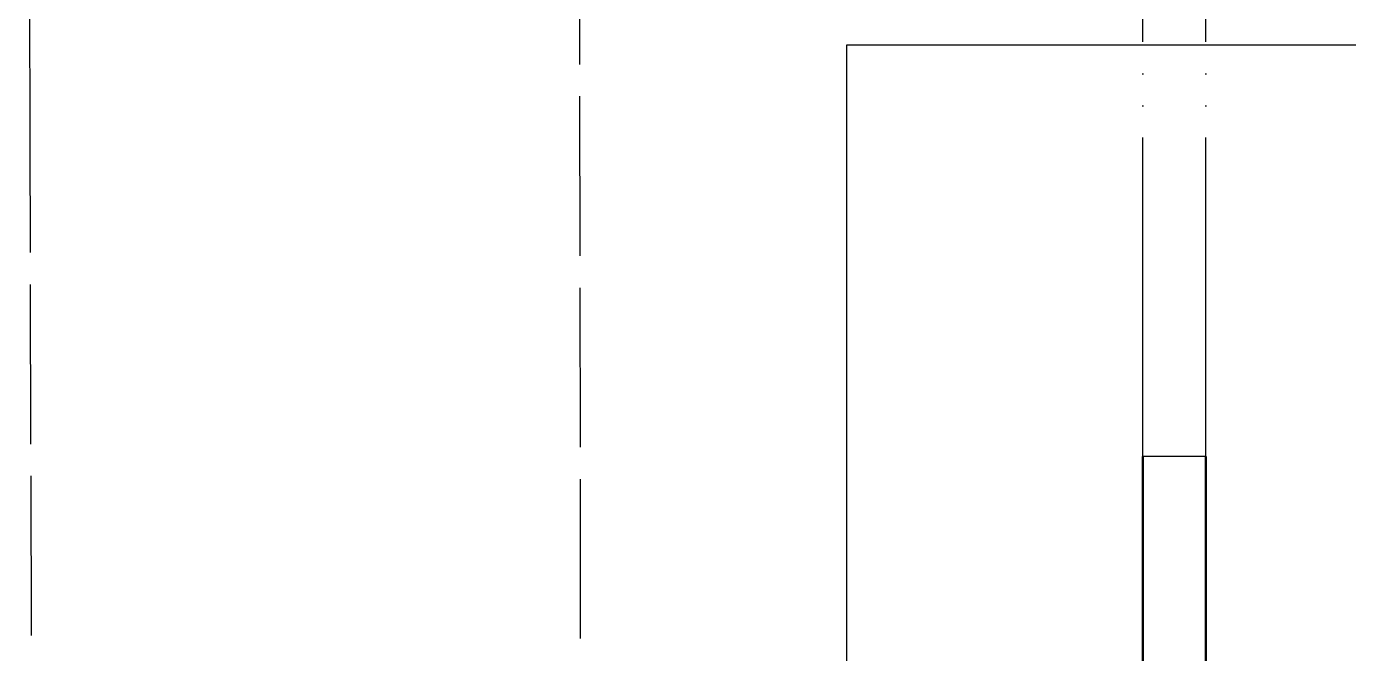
# Model space of a CAD drawing. Header units: millimetres. Extents: x 44692 to 333458, y -26854 to 14445.
# Drawn here: x 153112 to 155217, y -8943 to -7944 of the extents above; entities that cross this region are included whole.
import ezdxf

# ---------------------------------------------------------------- set-up
doc = ezdxf.new("R2010")
doc.units = ezdxf.units.MM
doc.header["$LTSCALE"] = 100
doc.linetypes.add('DASHEDX2', pattern=[3.048, 2.54, -0.508])
doc.linetypes.add('DIVIDEX2', pattern=[6.604, 5.08, -0.508, 0, -0.508, 0, -0.508])
for name, color, linetype in [('Area circulacion', 50, 'DASHEDX2'), ('Area proceso', 90, 'DASHEDX2'), ('Flujo linea B', 160, 'Continuous'), ('Puertas', 43, 'DIVIDEX2')]:
    doc.layers.add(name, color=color, linetype=linetype)
doc.layers.add('Paredes', color=7, linetype='Continuous', lineweight=50)

msp = doc.modelspace()

# ---------------------------------------------------------------- linework, layer by layer
at = {"layer": 'Area circulacion'}
msp.add_line((153989.94, -5921.917), (153994, -8967.563), dxfattribs=at)
at = {"layer": 'Area proceso', "linetype": 'DASHEDX2'}
for p, q in [((153117.846, -8123.239), (153111.841, -6114.23)), ((153122.814, -10133.233), (153117.846, -8123.239))]:
    msp.add_line(p, q, dxfattribs=at)
at = {"layer": 'Flujo linea B'}
for p, q in [((157300.484, -7974.101), (154418.115, -7974.101)), ((154418.115, -7974.101), (154418.115, -9779.85))]:
    msp.add_line(p, q, dxfattribs=at)
at = {"layer": 'Paredes'}
for p, q in [((154889.94, -10371.917), (154889.94, -8629.274)), ((154989.94, -8629.274), (154989.94, -10371.917))]:
    msp.add_line(p, q, dxfattribs=at)
at = {"layer": 'Puertas'}
for p, q in [((154889.94, -8629.274), (154889.94, -7729.274)), ((154989.94, -8629.274), (154989.94, -7729.274)), ((154989.94, -8629.274), (154889.94, -8629.274))]:
    msp.add_line(p, q, dxfattribs=at)

doc.saveas('drawing.dxf')
